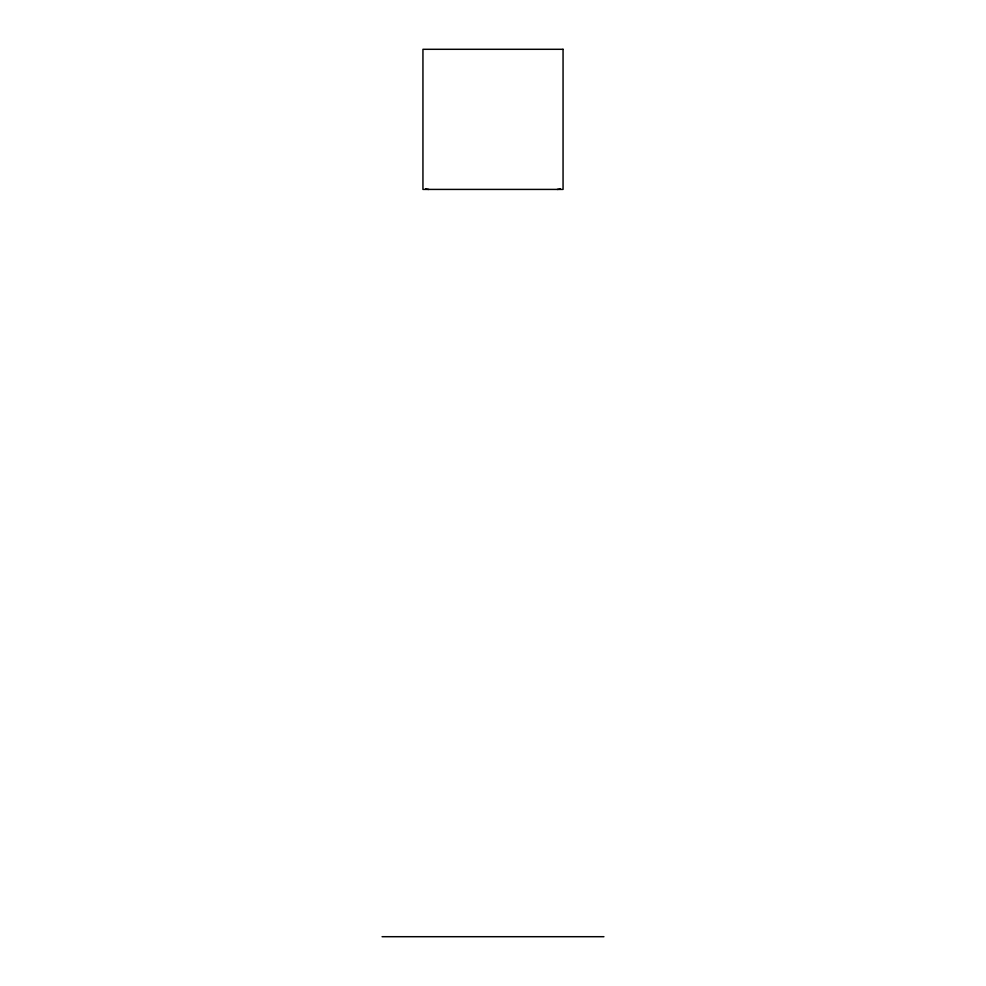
<?xml version="1.0" encoding="UTF-8"?>
<svg xmlns="http://www.w3.org/2000/svg" width="986" height="986" viewBox="0 0 986 986"><rect width="100%" height="100%" fill="white"/><g stroke="black" fill="none" stroke-linecap="round" stroke-linejoin="round"><path stroke-width="1.48" d="M382.075 936.7L603.925 936.7M428.774 189.411A5.842 5.842 0 0 1 425.866 188.634M560.134 188.634A5.842 5.842 0 0 1 557.226 189.411M563.055 49.3L422.945 49.3L422.945 189.411L563.055 189.411L563.055 49.3"/></g></svg>
